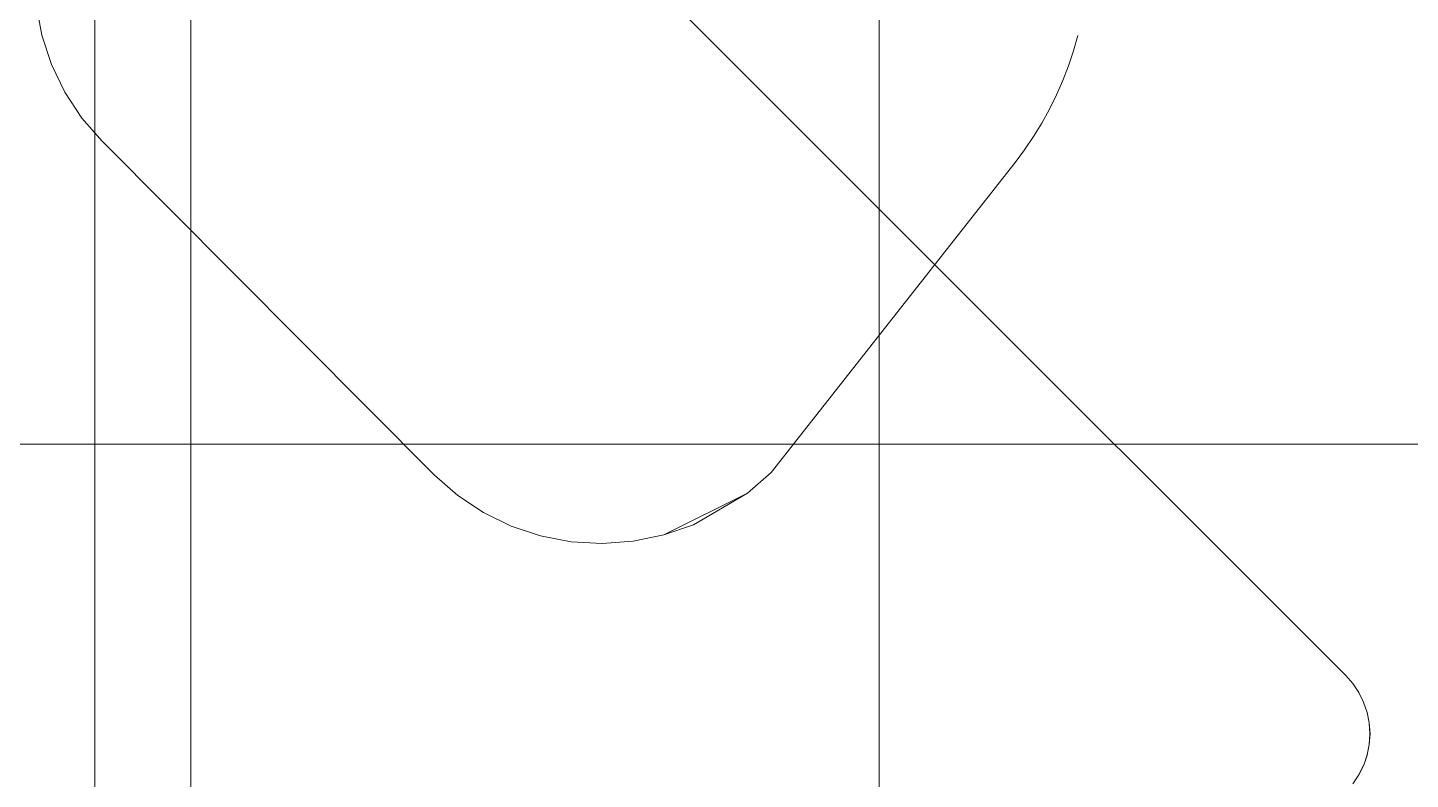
# Model space of a CAD drawing. Extents: x -566 to 72611, y -487 to 32334.
# Drawn here: x 79.47 to 101.5, y 287.3 to 299.29 of the extents above; entities that cross this region are included whole.
import ezdxf

# ---------------------------------------------------------------- set-up
doc = ezdxf.new("R2010")
doc.units = 0
doc.header["$LTSCALE"] = 0.5
doc.header["$MEASUREMENT"] = 0
doc.layers.add('ceilling', color=141, linetype='CONTINUOUS', lineweight=18)
doc.layers.add('floor', color=7, linetype='CONTINUOUS', lineweight=5, true_color=0xcfcfcf)
doc.layers.add('layout', color=7, linetype='CONTINUOUS', lineweight=5, true_color=0xcfcfcf)

msp = doc.modelspace()

# ---------------------------------------------------------------- hatches: boundary and pattern name
at = {"layer": 'floor'}
h = msp.add_hatch(dxfattribs=at)
h.set_pattern_fill('ANSI37', color=256, scale=100, angle=45)
h.set_pattern_definition([(90, (243.028, 267.632), (-12.5, 9e-16), []), (180, (243.028, 267.632), (-9e-16, -12.5), [])])
h.paths.add_polyline_path([(253.46925, 349.5), (154.11744, 349.5), (154.11744, 348.5), (101.14781, 348.5), (101.14781, 349.5), (0, 349.5), (0, 344.5), (36, 344.5, -0.33835703), (0, 308.66941), (0, 308.5), (0, 173.75), (253.46925, 173.75)])
h.paths.add_polyline_path([(36, 344.5), (0, 344.5), (0, 308.66941, 0.33835703)], flags=17)
h.paths.add_polyline_path([(253.46925, 173.75), (0, 173.75), (0, 173.74997), (0, 169.75), (253.46925, 169.75)])
h.paths.add_polyline_path([(253.46925, 169.75), (0, 169.75), (0, 149.21137), (36, 149.21137, -0.33835703), (0, 113.38078), (0, 113.21137), (0, 29.94998), (0, -5), (253.46925, -5)])
h.paths.add_polyline_path([(36, 149.21137), (0, 149.21137), (0, 113.38078, 0.33835703)], flags=17)
h.paths.add_polyline_path([(575.25, 169.75), (510, 169.75), (474.75, 169.75), (327.5, 169.75), (285.46925, 169.75), (285.46925, 165.75), (253.46925, 165.75), (253.46925, -5), (263.99725, -5), (263.99725, 95.99051), (287, 95.99051), (287, 97.5), (292, 97.5), (292, -5), (341.25, -5), (341.25, 13.02988), (341.25012, 15.02988), (346.24839, 15.02988, 0.36108524), (374.08728, 41.24999), (346.25012, 41.24999), (346.25012, 42.99999), (341.25, 42.99999), (341.25, 44.99999), (341.25, 97.5), (357.75, 97.5), (405.75, 97.5), (575.25, 97.5)])

# ---------------------------------------------------------------- linework, layer by layer
at = {"layer": 'ceilling'}
msp.add_line((82.06343, 349.5), (82.06343, 173.75), dxfattribs=at)
at = {"layer": 'layout'}
for points in [[(78.73679, 310.69194, -69.73263), (100.47228, 288.95387, -69.72025), (100.47362, 288.95512, -69.73263)], [(79.59925, 299.65177, -80.51045), (79.59925, 299.65177, -80.51045), (79.6901, 299.16581, -80.51045), (79.59925, 299.65177, -79.38364)], [(79.6901, 299.16581, -79.38364), (79.6901, 299.16581, -79.38364), (79.59925, 299.65177, -79.38364), (79.6901, 299.16581, -80.51045)], [(79.6901, 299.16581, -80.51045), (79.6901, 299.16581, -80.51045), (79.84386, 298.6971, -80.51045), (79.6901, 299.16581, -79.38364)], [(79.84386, 298.6971, -79.38364), (79.84386, 298.6971, -79.38364), (79.6901, 299.16581, -79.38364), (79.84386, 298.6971, -80.51045)], [(96.13263, 298.91702, -79.38364), (96.13263, 298.91702, -79.38364), (96.13263, 298.91702, -80.51045), (96.20077, 299.1595, -79.38364)], [(96.20077, 299.1595, -80.51045), (96.20077, 299.1595, -80.51045), (96.20077, 299.1595, -79.38364), (96.13263, 298.91702, -80.51045)], [(96.05328, 298.67783, -79.38364), (96.05328, 298.67783, -79.38364), (96.05328, 298.67783, -80.51045), (96.13263, 298.91702, -79.38364)], [(96.13263, 298.91702, -80.51045), (96.13263, 298.91702, -80.51045), (96.13263, 298.91702, -79.38364), (96.05328, 298.67783, -80.51045)], [(79.84386, 298.6971, -80.51045), (79.84386, 298.6971, -80.51045), (80.05785, 298.25371, -80.51045), (79.84386, 298.6971, -79.38364)], [(80.05785, 298.25371, -79.38364), (80.05785, 298.25371, -79.38364), (79.84386, 298.6971, -79.38364), (80.05785, 298.25371, -80.51045)], [(95.96295, 298.44241, -79.38364), (95.96295, 298.44241, -79.38364), (95.96295, 298.44241, -80.51045), (96.05328, 298.67783, -79.38364)], [(96.05328, 298.67783, -80.51045), (96.05328, 298.67783, -80.51045), (96.05328, 298.67783, -79.38364), (95.96295, 298.44241, -80.51045)], [(95.96295, 298.44241, -80.51045), (95.96295, 298.44241, -80.51045), (95.96295, 298.44241, -79.38364), (95.86172, 298.21119, -80.51045)], [(95.96295, 298.44241, -79.38364), (95.96295, 298.44241, -79.38364), (95.86172, 298.21119, -80.51045), (95.86172, 298.21119, -79.38364)], [(80.05785, 298.25371, -80.51045), (80.05785, 298.25371, -80.51045), (80.32858, 297.84329, -80.51045), (80.05785, 298.25371, -79.38364)], [(80.32858, 297.84329, -79.38364), (80.32858, 297.84329, -79.38364), (80.05785, 298.25371, -79.38364), (80.32858, 297.84329, -80.51045)], [(95.74987, 297.98476, -79.38364), (95.74987, 297.98476, -79.38364), (95.74987, 297.98476, -80.51045), (95.86172, 298.21119, -79.38364)], [(95.86172, 298.21119, -80.51045), (95.86172, 298.21119, -80.51045), (95.86172, 298.21119, -79.38364), (95.74987, 297.98476, -80.51045)], [(95.62763, 297.76358, -79.38364), (95.62763, 297.76358, -79.38364), (95.62763, 297.76358, -80.51045), (95.74987, 297.98476, -79.38364)], [(95.74987, 297.98476, -80.51045), (95.74987, 297.98476, -80.51045), (95.74987, 297.98476, -79.38364), (95.62763, 297.76358, -80.51045)], [(80.32858, 297.84329, -80.51045), (80.32858, 297.84329, -80.51045), (80.6512, 297.47264, -80.51045), (80.32858, 297.84329, -79.38364)], [(80.6512, 297.47264, -79.38364), (80.6512, 297.47264, -79.38364), (80.32858, 297.84329, -79.38364), (80.6512, 297.47264, -80.51045)], [(95.4953, 297.5482, -79.38364), (95.4953, 297.5482, -79.38364), (95.4953, 297.5482, -80.51045), (95.62763, 297.76358, -79.38364)], [(95.62763, 297.76358, -80.51045), (95.62763, 297.76358, -80.51045), (95.62763, 297.76358, -79.38364), (95.4953, 297.5482, -80.51045)], [(95.35317, 297.33904, -79.38364), (95.35317, 297.33904, -79.38364), (95.35317, 297.33904, -80.51045), (95.4953, 297.5482, -79.38364)], [(95.4953, 297.5482, -80.51045), (95.4953, 297.5482, -80.51045), (95.4953, 297.5482, -79.38364), (95.35317, 297.33904, -80.51045)], [(80.6512, 297.47264, -80.51045), (80.6512, 297.47264, -80.51045), (85.95074, 292.14847, -80.51045), (80.6512, 297.47264, -79.38364)], [(85.95074, 292.14847, -79.38364), (85.95074, 292.14847, -79.38364), (80.6512, 297.47264, -79.38364), (85.95074, 292.14847, -80.51045)], [(95.2015, 297.13652, -79.38364), (95.2015, 297.13652, -79.38364), (95.2015, 297.13652, -80.51045), (95.35317, 297.33904, -79.38364)], [(95.35317, 297.33904, -80.51045), (95.35317, 297.33904, -80.51045), (95.35317, 297.33904, -79.38364), (95.2015, 297.13652, -80.51045)], [(91.31584, 292.18914, -79.38364), (91.31584, 292.18914, -79.38364), (91.31584, 292.18914, -80.51045), (95.2015, 297.13652, -79.38364)], [(95.2015, 297.13652, -80.51045), (95.2015, 297.13652, -80.51045), (95.2015, 297.13652, -79.38364), (91.31584, 292.18914, -80.51045)], [(85.95074, 292.14847, -80.51045), (85.95074, 292.14847, -80.51045), (86.31988, 291.82416, -80.51045), (85.95074, 292.14847, -79.38364)], [(86.31988, 291.82416, -79.38364), (86.31988, 291.82416, -79.38364), (85.95074, 292.14847, -79.38364), (86.31988, 291.82416, -80.51045)], [(90.9388, 291.85918, -79.38364), (90.9388, 291.85918, -79.38364), (90.9388, 291.85918, -80.51045), (91.31584, 292.18914, -79.38364)], [(91.31584, 292.18914, -80.51045), (91.31584, 292.18914, -80.51045), (91.31584, 292.18914, -79.38364), (90.9388, 291.85918, -80.51045)], [(86.31988, 291.82416, -80.51045), (86.31988, 291.82416, -80.51045), (86.72904, 291.55153, -80.51045), (86.31988, 291.82416, -79.38364)], [(86.72904, 291.55153, -79.38364), (86.72904, 291.55153, -79.38364), (86.31988, 291.82416, -79.38364), (86.72904, 291.55153, -80.51045)], [(90.9388, 291.85918, -80.51045), (90.9388, 291.85918, -80.51045), (90.07507, 291.35753, -79.38364), (89.60321, 291.19447, -80.51045)], [(86.72904, 291.55153, -80.51045), (86.72904, 291.55153, -80.51045), (87.17145, 291.33547, -80.51045), (86.72904, 291.55153, -79.38364)], [(87.17145, 291.33547, -79.38364), (87.17145, 291.33547, -79.38364), (86.72904, 291.55153, -79.38364), (87.17145, 291.33547, -80.51045)], [(87.17145, 291.33547, -80.51045), (87.17145, 291.33547, -80.51045), (87.63942, 291.17955, -80.51045), (87.17145, 291.33547, -79.38364)], [(87.63942, 291.17955, -79.38364), (87.63942, 291.17955, -79.38364), (87.17145, 291.33547, -79.38364), (87.63942, 291.17955, -80.51045)], [(89.60321, 291.19447, -79.38364), (89.60321, 291.19447, -79.38364), (89.60321, 291.19447, -80.51045), (90.07507, 291.35753, -79.38364)], [(87.63942, 291.17955, -80.51045), (87.63942, 291.17955, -80.51045), (88.12498, 291.08644, -80.51045), (87.63942, 291.17955, -79.38364)], [(88.12498, 291.08644, -79.38364), (88.12498, 291.08644, -79.38364), (87.63942, 291.17955, -79.38364), (88.12498, 291.08644, -80.51045)], [(89.11529, 291.09392, -79.38364), (89.11529, 291.09392, -79.38364), (89.11529, 291.09392, -80.51045), (89.60321, 291.19447, -79.38364)], [(89.60321, 291.19447, -80.51045), (89.60321, 291.19447, -80.51045), (89.60321, 291.19447, -79.38364), (89.11529, 291.09392, -80.51045)], [(88.12498, 291.08644, -80.51045), (88.12498, 291.08644, -80.51045), (88.61976, 291.05775, -80.51045), (88.12498, 291.08644, -79.38364)], [(88.61976, 291.05775, -79.38364), (88.61976, 291.05775, -79.38364), (88.12498, 291.08644, -79.38364), (88.61976, 291.05775, -80.51045)], [(88.61976, 291.05775, -79.38364), (88.61976, 291.05775, -79.38364), (88.61976, 291.05775, -80.51045), (89.11529, 291.09392, -79.38364)], [(89.11529, 291.09392, -80.51045), (89.11529, 291.09392, -80.51045), (89.11529, 291.09392, -79.38364), (88.61976, 291.05775, -80.51045)], [(100.58559, 288.82467, -69.72025), (100.47362, 288.95512, -69.73263), (100.47228, 288.95387, -69.72025)], [(100.47362, 288.95512, -69.73263), (100.58559, 288.82467, -69.72025), (100.58697, 288.82571, -69.73263)], [(100.68101, 288.68178, -69.72025), (100.58697, 288.82571, -69.73263), (100.58559, 288.82467, -69.72025)], [(100.58697, 288.82571, -69.73263), (100.68101, 288.68178, -69.72025), (100.68255, 288.68266, -69.73263)], [(100.75704, 288.52772, -69.72025), (100.68255, 288.68266, -69.73263), (100.68101, 288.68178, -69.72025)], [(100.75704, 288.52772, -69.72025), (100.81221, 288.36499, -69.72025), (100.81399, 288.36535, -69.73263)], [(100.84573, 288.19648, -69.72025), (100.81396, 288.36549, -69.73263), (100.81221, 288.36499, -69.72025)], [(100.81396, 288.36549, -69.73263), (100.84573, 288.19648, -69.72025), (100.84754, 288.19674, -69.73263)], [(100.84752, 287.85339, -69.73263), (100.85697, 288.02503, -69.72025), (100.84573, 287.85363, -69.72025)], [(100.85697, 288.02503, -69.72025), (100.84752, 287.85339, -69.73263), (100.8588, 288.0251, -69.73263)], [(100.84754, 288.19674, -69.73263), (100.85697, 288.02503, -69.72025), (100.8588, 288.0251, -69.73263)], [(100.81394, 287.68464, -69.73263), (100.84573, 287.85363, -69.72025), (100.81224, 287.68514, -69.72025)], [(100.84573, 287.85363, -69.72025), (100.81394, 287.68464, -69.73263), (100.84752, 287.85339, -69.73263)], [(100.81224, 287.68514, -69.72025), (100.75863, 287.52174, -69.73263), (100.81394, 287.68464, -69.73263)], [(100.68103, 287.36836, -69.72025), (100.58704, 287.22447, -69.73263), (100.68259, 287.36749, -69.73263)], [(100.68259, 287.36749, -69.73263), (100.75704, 287.52248, -69.72025), (100.68103, 287.36836, -69.72025)], [(100.75704, 287.52248, -69.72025), (100.68259, 287.36749, -69.73263), (100.75863, 287.52174, -69.73263)]]:
    msp.add_3dface(points, dxfattribs=at)

doc.saveas('drawing.dxf')
